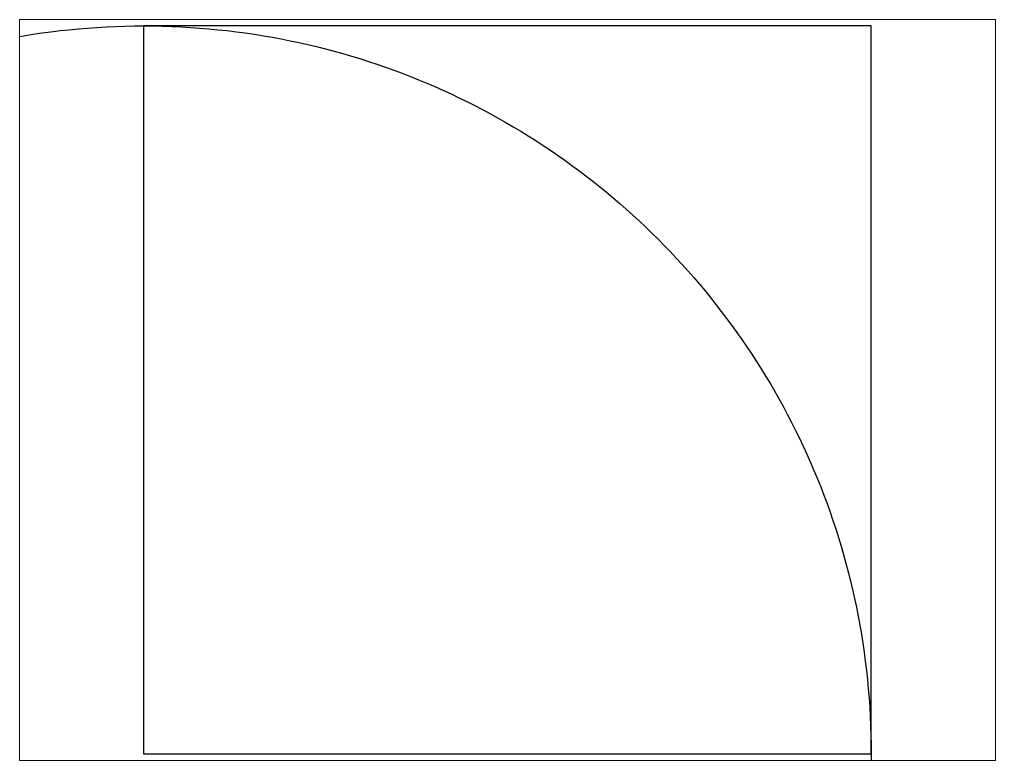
# Paper-space layout 'Layout1' of a CAD drawing. Header units: millimetres. Extents: x 26 to 231, y 20 to 176.
# The model-space entities are those that its viewports show. They can reach past a viewport. Long polylines and large blocks are cut down to what shows.
import ezdxf

# ---------------------------------------------------------------- set-up
doc = ezdxf.new("R2010")
doc.units = ezdxf.units.MM

msp = doc.modelspace()

# ---------------------------------------------------------------- linework, layer by layer
msp.add_lwpolyline([(0, 0), (10, 0), (10, 10), (0, 10)], close=True)
msp.add_circle((0, 0), 10)

psp = doc.layouts.get("Layout1")

# ---------------------------------------------------------------- viewports
at = {"layer": '0'}
psp.add_viewport(center=(128.5, 97.5), size=(205.6, 156), view_center_point=(5.002, 4.999), view_height=10.17739, dxfattribs=at)

doc.saveas('drawing.dxf')
